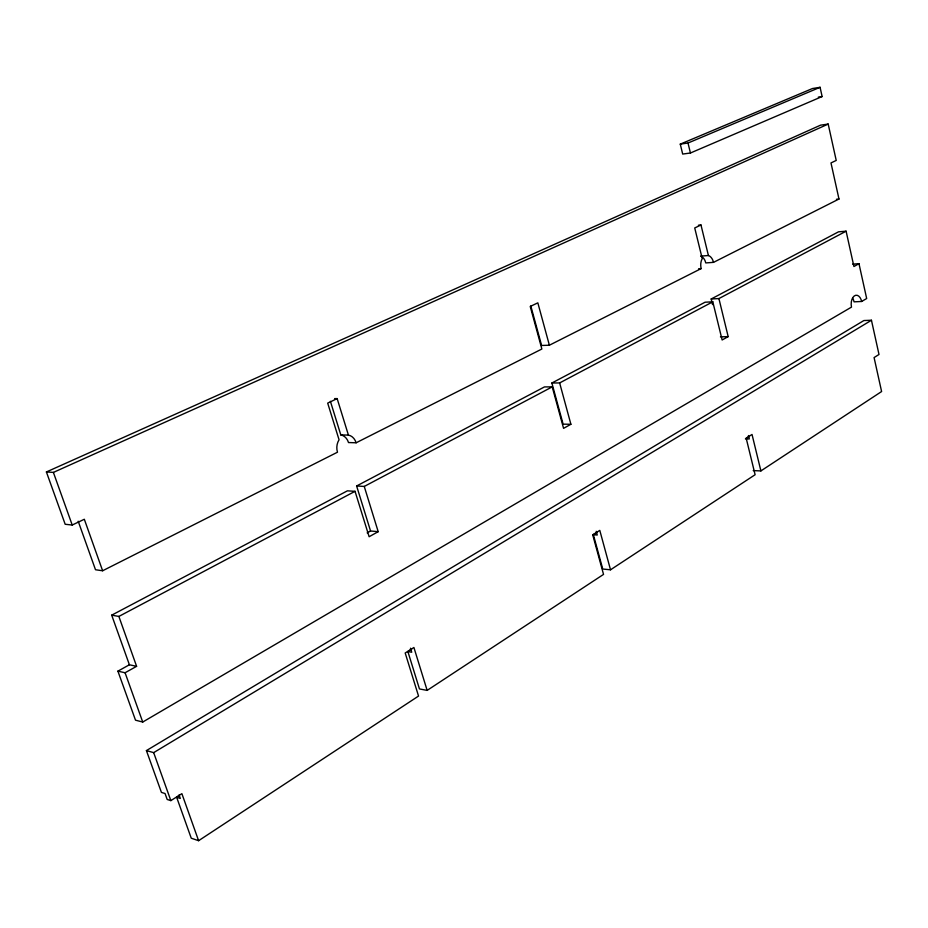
<?xml version="1.0" encoding="UTF-8"?>
<svg xmlns="http://www.w3.org/2000/svg" width="928" height="928" viewBox="0 0 928 928"><rect width="100%" height="100%" fill="white"/><g stroke="black" fill="none" stroke-linecap="round" stroke-linejoin="round"><path stroke-width="1.39" d="M179.104 795.772L176.668 797.314L191.249 838.204L198.604 840.698L418.54 696.058L405.188 652.987L413.911 647.489L427.147 690.397L603.536 574.397L592.714 534.841L599.79 530.387L610.52 569.804L755.114 474.718L746.17 438.155L752.028 434.466L760.902 470.914L753.211 470.612M760.902 470.914L881.6 391.535L874.083 357.57L879.002 354.473L871.45 320.253L863.898 320.543L146.415 750.59L161.426 792.396L165.056 793.533L167.179 799.472L170.845 800.62L181.876 793.672L198.604 840.698M427.147 690.397L419.456 688.936L407.891 651.595L411.556 649.287M610.52 569.804L602.748 569.026L593.363 534.714L597.017 532.405M749.105 436.566L745.439 438.874L749.279 438.967L748.444 435.534M146.415 750.59L153.665 752.631L871.45 320.253M129.398 664.773L111.696 615.16L118.865 616.436L136.602 666.327L129.398 664.773L117.902 671.153L135.5 720.174L142.726 722.042L851.475 307.122A9.21 5.417 88 0 1 854.154 296.044A9.21 5.417 88 0 1 861.08 299.547L861.636 301.472L854.073 301.844L853.505 299.918A9.176 5.417 88 0 0 852.577 298.074M861.636 301.472L866.671 298.538L858.98 263.691L852.67 264.132M117.902 671.153L125.083 672.754L136.602 666.327M378.195 531.674L370.55 530.99L356.619 485.982L364.252 486.446L378.195 531.674L369.124 536.732L355.041 491.318L347.42 490.831L111.696 615.16M570.894 424.27L563.122 424.154L551.87 383.009L559.642 382.939L570.894 424.27L563.574 428.353L552.218 386.872L544.458 386.918L356.619 485.982M858.98 263.691L853.922 266.522L846.104 231.188L718.91 298.572L728.178 336.609L722.135 339.973L712.797 301.809L705.071 302.215L551.87 383.009M367.152 532.869L370.55 530.99M118.865 616.436L355.041 491.318M364.252 486.446L552.218 386.872M559.642 382.939L712.797 301.809M712.553 304.593L711.184 298.99L838.506 231.838L846.104 231.188M102.625 570.766L337.479 452.203A12.493 9.988 -87.4 0 1 339.056 439.779L327.688 403.123L337.154 398.599L348.418 435.104A12.493 9.988 -87.4 0 1 356.132 442.784L541.859 349.021L530.224 306.472L537.834 302.841L549.376 345.228L701.174 268.586A10.185 6.6 86.5 0 1 701.324 260.756L702.229 258.61L694.724 227.963L700.976 224.982L708.412 255.525A10.185 6.6 86.5 0 1 712.727 259.991L713.528 262.357L838.982 199.021L830.989 162.934L836.221 160.44L828.194 124.074L820.584 125.152L46.4 471.958L65.18 524.274L72.222 525.028L84.32 519.262L102.625 570.766L95.503 569.746L78.196 521.234M46.4 471.958L53.383 472.41L828.194 124.074M690.432 153.004L822.127 96.535L820.085 87.302L812.464 88.531L680.27 144.13L682.683 154.06L690.432 153.004L688.008 143.028L820.085 87.302M818.31 97.127L822.127 96.535M680.27 144.13L688.008 143.028M836.441 199.276L838.982 199.021M698.401 225.226L700.976 224.982M708.447 255.525L700.686 256.128A10.15 6.6 86.5 0 1 705.002 260.582L705.79 262.926L713.528 262.357M698.598 268.772L701.174 268.586M711.184 298.99L718.91 298.572M720.453 336.864L728.178 336.609M549.376 345.228L541.604 345.471L530.816 306.008M334.625 398.599L337.154 398.599M330.391 401.29L340.808 434.907L348.418 435.104M356.132 442.784L348.51 442.552A12.424 9.976 -87.4 0 0 340.808 434.907M593.363 534.714L597.238 535.027L596.228 531.315M407.891 651.595L411.73 652.233L410.478 648.196M176.668 797.314L180.31 798.44L179.058 794.902M53.383 472.41L72.222 525.028M125.083 672.754L142.726 722.042M153.665 752.631L170.845 800.62"/></g></svg>
